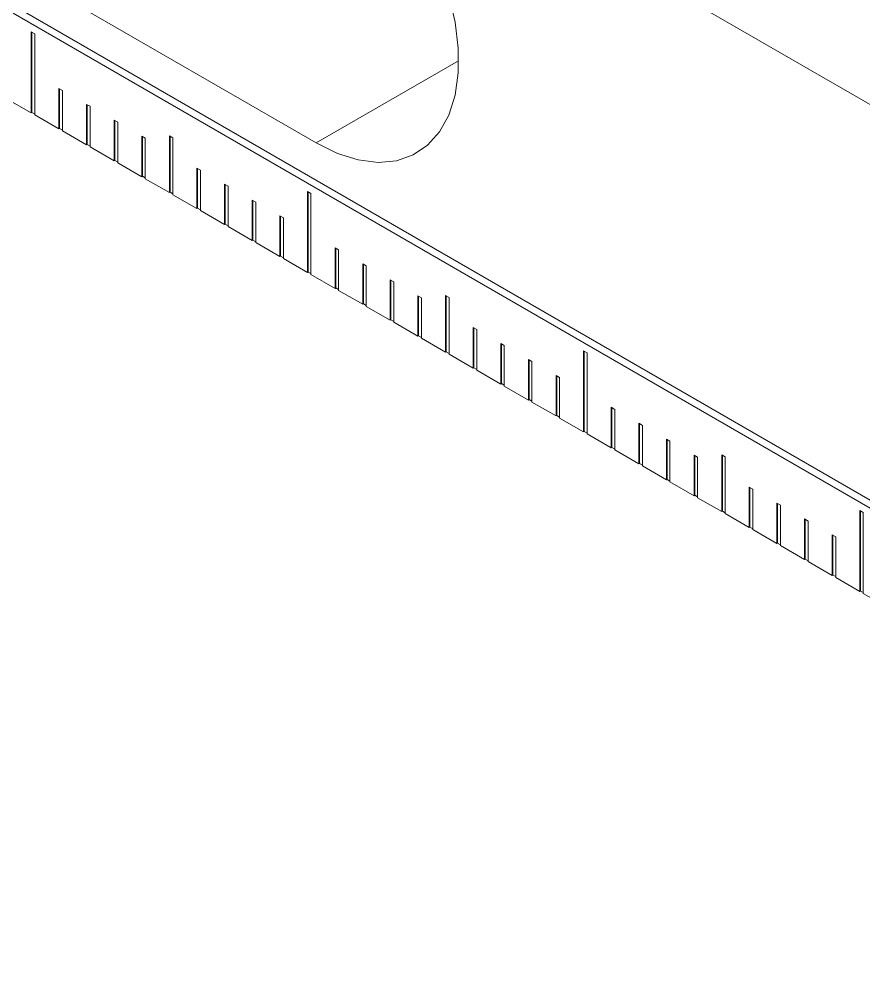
# Model space of a CAD drawing. Header units: millimetres. Extents: x 2 to 278, y 1 to 215.
# Drawn here: x 245.85 to 256.66, y 136.45 to 148.77 of the extents above; entities that cross this region are included whole.
import ezdxf

# ---------------------------------------------------------------- set-up
doc = ezdxf.new("R2010")
doc.units = ezdxf.units.MM

msp = doc.modelspace()

# ---------------------------------------------------------------- linework, layer by layer
at = {"color": 7, "linetype": 'Continuous', "lineweight": 0}
for p, q in [((161.172, 202.848), (267.238, 141.617)), ((161.262, 197.735), (267.328, 136.505)), ((161.172, 197.683), (267.238, 136.453)), ((249.65, 147.187), (240.811, 152.289)), ((246.002, 148.608), (246.047, 148.582)), ((246.002, 147.571), (246.002, 148.608)), ((246.011, 147.576), (246.011, 148.603)), ((246.047, 147.545), (246.047, 148.582)), ((246.356, 147.886), (246.401, 147.86)), ((246.356, 147.367), (246.356, 147.886)), ((246.365, 147.372), (246.365, 147.88)), ((246.401, 147.341), (246.401, 147.86)), ((245.693, 147.749), (246.002, 147.571)), ((246.011, 147.576), (246.002, 147.571)), ((246.011, 147.576), (246.047, 147.556)), ((246.709, 147.681), (246.754, 147.656)), ((246.709, 147.163), (246.709, 147.681)), ((246.718, 147.168), (246.718, 147.676)), ((246.754, 147.137), (246.754, 147.656)), ((246.047, 147.545), (246.356, 147.367)), ((247.063, 147.477), (247.108, 147.451)), ((247.063, 146.959), (247.063, 147.477)), ((247.072, 146.964), (247.072, 147.472)), ((247.108, 146.933), (247.108, 147.451)), ((246.365, 147.372), (246.356, 147.367)), ((246.365, 147.372), (246.401, 147.351)), ((246.401, 147.341), (246.709, 147.163)), ((247.416, 147.273), (247.461, 147.247)), ((247.416, 146.755), (247.416, 147.273)), ((247.425, 146.76), (247.425, 147.268)), ((247.461, 146.729), (247.461, 147.247)), ((247.77, 147.277), (247.815, 147.251)), ((247.77, 146.551), (247.77, 147.277)), ((247.779, 146.556), (247.779, 147.271)), ((247.815, 146.525), (247.815, 147.251)), ((246.718, 147.168), (246.709, 147.163)), ((246.718, 147.168), (246.754, 147.147)), ((246.754, 147.137), (247.063, 146.959)), ((247.072, 146.964), (247.063, 146.959)), ((247.072, 146.964), (247.108, 146.943)), ((247.108, 146.933), (247.416, 146.755)), ((248.123, 146.865), (248.168, 146.839)), ((248.123, 146.347), (248.123, 146.865)), ((248.132, 146.352), (248.132, 146.86)), ((248.168, 146.321), (248.168, 146.839)), ((247.425, 146.76), (247.416, 146.755)), ((247.425, 146.76), (247.461, 146.739)), ((247.461, 146.729), (247.77, 146.551)), ((248.477, 146.661), (248.522, 146.635)), ((248.477, 146.142), (248.477, 146.661)), ((248.486, 146.148), (248.486, 146.656)), ((248.522, 146.117), (248.522, 146.635)), ((247.779, 146.556), (247.77, 146.551)), ((247.779, 146.556), (247.815, 146.535)), ((247.815, 146.525), (248.123, 146.347)), ((248.83, 146.457), (248.875, 146.431)), ((248.83, 145.938), (248.83, 146.457)), ((249.538, 146.567), (249.582, 146.541)), ((249.538, 145.53), (249.538, 146.567)), ((249.547, 145.535), (249.547, 146.562)), ((249.582, 145.504), (249.582, 146.541)), ((248.132, 146.352), (248.123, 146.347)), ((248.132, 146.352), (248.168, 146.331)), ((248.839, 145.944), (248.839, 146.452)), ((248.875, 145.912), (248.875, 146.431)), ((248.168, 146.321), (248.477, 146.142)), ((249.184, 146.253), (249.229, 146.227)), ((249.184, 145.734), (249.184, 146.253)), ((249.193, 145.739), (249.193, 146.248)), ((249.229, 145.708), (249.229, 146.227)), ((248.486, 146.148), (248.477, 146.142)), ((248.486, 146.148), (248.522, 146.127)), ((248.522, 146.117), (248.83, 145.938)), ((248.839, 145.944), (248.83, 145.938)), ((248.839, 145.944), (248.875, 145.923)), ((248.875, 145.912), (249.184, 145.734)), ((249.891, 145.845), (249.936, 145.819)), ((249.891, 145.326), (249.891, 145.845)), ((249.9, 145.331), (249.9, 145.839)), ((249.193, 145.739), (249.184, 145.734)), ((249.193, 145.739), (249.229, 145.719)), ((249.936, 145.3), (249.936, 145.819)), ((249.229, 145.708), (249.538, 145.53)), ((250.245, 145.64), (250.29, 145.614)), ((250.245, 145.122), (250.245, 145.64)), ((250.254, 145.127), (250.254, 145.635)), ((250.29, 145.096), (250.29, 145.614)), ((249.547, 145.535), (249.538, 145.53)), ((249.547, 145.535), (249.582, 145.515)), ((249.582, 145.504), (249.891, 145.326)), ((250.598, 145.436), (250.643, 145.41)), ((250.598, 144.918), (250.598, 145.436)), ((250.607, 144.923), (250.607, 145.431)), ((250.643, 144.892), (250.643, 145.41)), ((249.9, 145.331), (249.891, 145.326)), ((249.9, 145.331), (249.936, 145.31)), ((249.936, 145.3), (250.245, 145.122)), ((250.952, 145.232), (250.997, 145.206)), ((250.952, 144.714), (250.952, 145.232)), ((250.961, 144.719), (250.961, 145.227)), ((251.305, 145.236), (251.35, 145.21)), ((251.305, 144.51), (251.305, 145.236)), ((251.314, 144.515), (251.314, 145.23)), ((250.254, 145.127), (250.245, 145.122)), ((250.254, 145.127), (250.29, 145.106)), ((250.997, 144.688), (250.997, 145.206)), ((251.35, 144.484), (251.35, 145.21)), ((250.29, 145.096), (250.598, 144.918)), ((250.607, 144.923), (250.598, 144.918)), ((250.607, 144.923), (250.643, 144.902)), ((250.643, 144.892), (250.952, 144.714)), ((251.659, 144.824), (251.704, 144.798)), ((251.659, 144.306), (251.659, 144.824)), ((251.668, 144.311), (251.668, 144.819)), ((251.704, 144.28), (251.704, 144.798)), ((250.961, 144.719), (250.952, 144.714)), ((250.961, 144.719), (250.997, 144.698)), ((250.997, 144.688), (251.305, 144.51)), ((252.012, 144.62), (252.057, 144.594)), ((252.012, 144.101), (252.012, 144.62)), ((252.021, 144.107), (252.021, 144.615)), ((251.314, 144.515), (251.305, 144.51)), ((251.314, 144.515), (251.35, 144.494)), ((251.35, 144.484), (251.659, 144.306)), ((252.057, 144.075), (252.057, 144.594)), ((253.073, 144.526), (253.118, 144.5)), ((253.073, 143.489), (253.073, 144.526)), ((253.082, 143.494), (253.082, 144.521)), ((253.118, 143.463), (253.118, 144.5)), ((252.366, 144.416), (252.411, 144.39)), ((252.366, 143.897), (252.366, 144.416)), ((252.375, 143.902), (252.375, 144.411)), ((252.411, 143.871), (252.411, 144.39)), ((251.668, 144.311), (251.659, 144.306)), ((251.668, 144.311), (251.704, 144.29)), ((251.704, 144.28), (252.012, 144.101)), ((252.72, 144.212), (252.764, 144.186)), ((252.72, 143.693), (252.72, 144.212)), ((252.729, 143.698), (252.729, 144.207)), ((252.764, 143.667), (252.764, 144.186)), ((252.021, 144.107), (252.012, 144.101)), ((252.021, 144.107), (252.057, 144.086)), ((252.057, 144.075), (252.366, 143.897)), ((252.375, 143.902), (252.366, 143.897)), ((252.375, 143.902), (252.411, 143.882)), ((252.411, 143.871), (252.72, 143.693)), ((253.427, 143.804), (253.472, 143.778)), ((253.427, 143.285), (253.427, 143.804)), ((253.436, 143.29), (253.436, 143.798)), ((253.472, 143.259), (253.472, 143.778)), ((252.729, 143.698), (252.72, 143.693)), ((252.729, 143.698), (252.764, 143.678)), ((252.764, 143.667), (253.073, 143.489)), ((253.78, 143.599), (253.825, 143.573)), ((253.78, 143.081), (253.78, 143.599)), ((253.789, 143.086), (253.789, 143.594)), ((253.825, 143.055), (253.825, 143.573)), ((253.082, 143.494), (253.073, 143.489)), ((253.082, 143.494), (253.118, 143.474)), ((253.118, 143.463), (253.427, 143.285)), ((254.134, 143.395), (254.179, 143.369)), ((254.134, 142.877), (254.134, 143.395)), ((254.143, 142.882), (254.143, 143.39)), ((253.436, 143.29), (253.427, 143.285)), ((253.436, 143.29), (253.472, 143.269)), ((253.472, 143.259), (253.78, 143.081)), ((254.179, 142.851), (254.179, 143.369)), ((254.487, 143.191), (254.532, 143.165)), ((254.487, 142.673), (254.487, 143.191)), ((254.496, 142.678), (254.496, 143.186)), ((254.532, 142.647), (254.532, 143.165)), ((254.841, 143.194), (254.886, 143.169)), ((254.841, 142.469), (254.841, 143.194)), ((254.85, 142.474), (254.85, 143.189)), ((254.886, 142.443), (254.886, 143.169)), ((253.789, 143.086), (253.78, 143.081)), ((253.789, 143.086), (253.825, 143.065)), ((253.825, 143.055), (254.134, 142.877)), ((254.143, 142.882), (254.134, 142.877)), ((254.143, 142.882), (254.179, 142.861)), ((254.179, 142.851), (254.487, 142.673)), ((255.194, 142.783), (255.239, 142.757)), ((255.194, 142.264), (255.194, 142.783)), ((255.203, 142.27), (255.203, 142.778)), ((254.496, 142.678), (254.487, 142.673)), ((254.496, 142.678), (254.532, 142.657)), ((254.532, 142.647), (254.841, 142.469)), ((255.239, 142.239), (255.239, 142.757)), ((255.548, 142.579), (255.593, 142.553)), ((255.548, 142.06), (255.548, 142.579)), ((255.557, 142.066), (255.557, 142.574)), ((255.593, 142.034), (255.593, 142.553)), ((254.85, 142.474), (254.841, 142.469)), ((254.85, 142.474), (254.886, 142.453)), ((254.886, 142.443), (255.194, 142.264)), ((256.609, 142.485), (256.654, 142.459)), ((256.609, 141.448), (256.609, 142.485)), ((256.618, 141.453), (256.618, 142.48)), ((256.654, 141.422), (256.654, 142.459)), ((255.203, 142.27), (255.194, 142.264)), ((255.203, 142.27), (255.239, 142.249)), ((255.902, 142.375), (255.946, 142.349)), ((255.902, 141.856), (255.902, 142.375)), ((255.911, 141.861), (255.911, 142.37)), ((255.946, 141.83), (255.946, 142.349)), ((255.239, 142.239), (255.548, 142.06)), ((256.255, 142.171), (256.3, 142.145)), ((256.255, 141.652), (256.255, 142.171)), ((256.264, 141.657), (256.264, 142.166)), ((256.3, 141.626), (256.3, 142.145)), ((255.557, 142.066), (255.548, 142.06)), ((255.557, 142.066), (255.593, 142.045)), ((255.593, 142.034), (255.902, 141.856)), ((255.911, 141.861), (255.902, 141.856)), ((255.911, 141.861), (255.946, 141.841)), ((255.946, 141.83), (256.255, 141.652)), ((256.264, 141.657), (256.255, 141.652)), ((256.264, 141.657), (256.3, 141.637)), ((256.3, 141.626), (256.609, 141.448)), ((256.618, 141.453), (256.609, 141.448)), ((256.618, 141.453), (256.654, 141.433)), ((256.654, 141.422), (256.962, 141.244))]:
    msp.add_line(p, q, dxfattribs=at)
at = {"color": 8, "linetype": 'Continuous', "lineweight": 0}
msp.add_line((251.473, 148.239), (249.65, 147.187), dxfattribs=at)
at = {"color": 7, "linetype": 'Continuous', "lineweight": 0, "flags": 128}
msp.add_lwpolyline([(249.65, 147.187), (249.922, 147.053), (250.187, 146.97), (250.441, 146.939), (250.677, 146.96), (250.89, 147.033), (251.075, 147.157), (251.229, 147.328), (251.347, 147.543), (251.427, 147.797), (251.468, 148.085), (251.468, 148.4), (251.427, 148.734), (251.347, 149.081), (251.229, 149.433), (251.075, 149.782), (250.89, 150.119), (250.677, 150.438), (250.441, 150.732), (250.187, 150.993), (249.922, 151.217), (249.65, 151.397)], dxfattribs=at)

doc.saveas('drawing.dxf')
